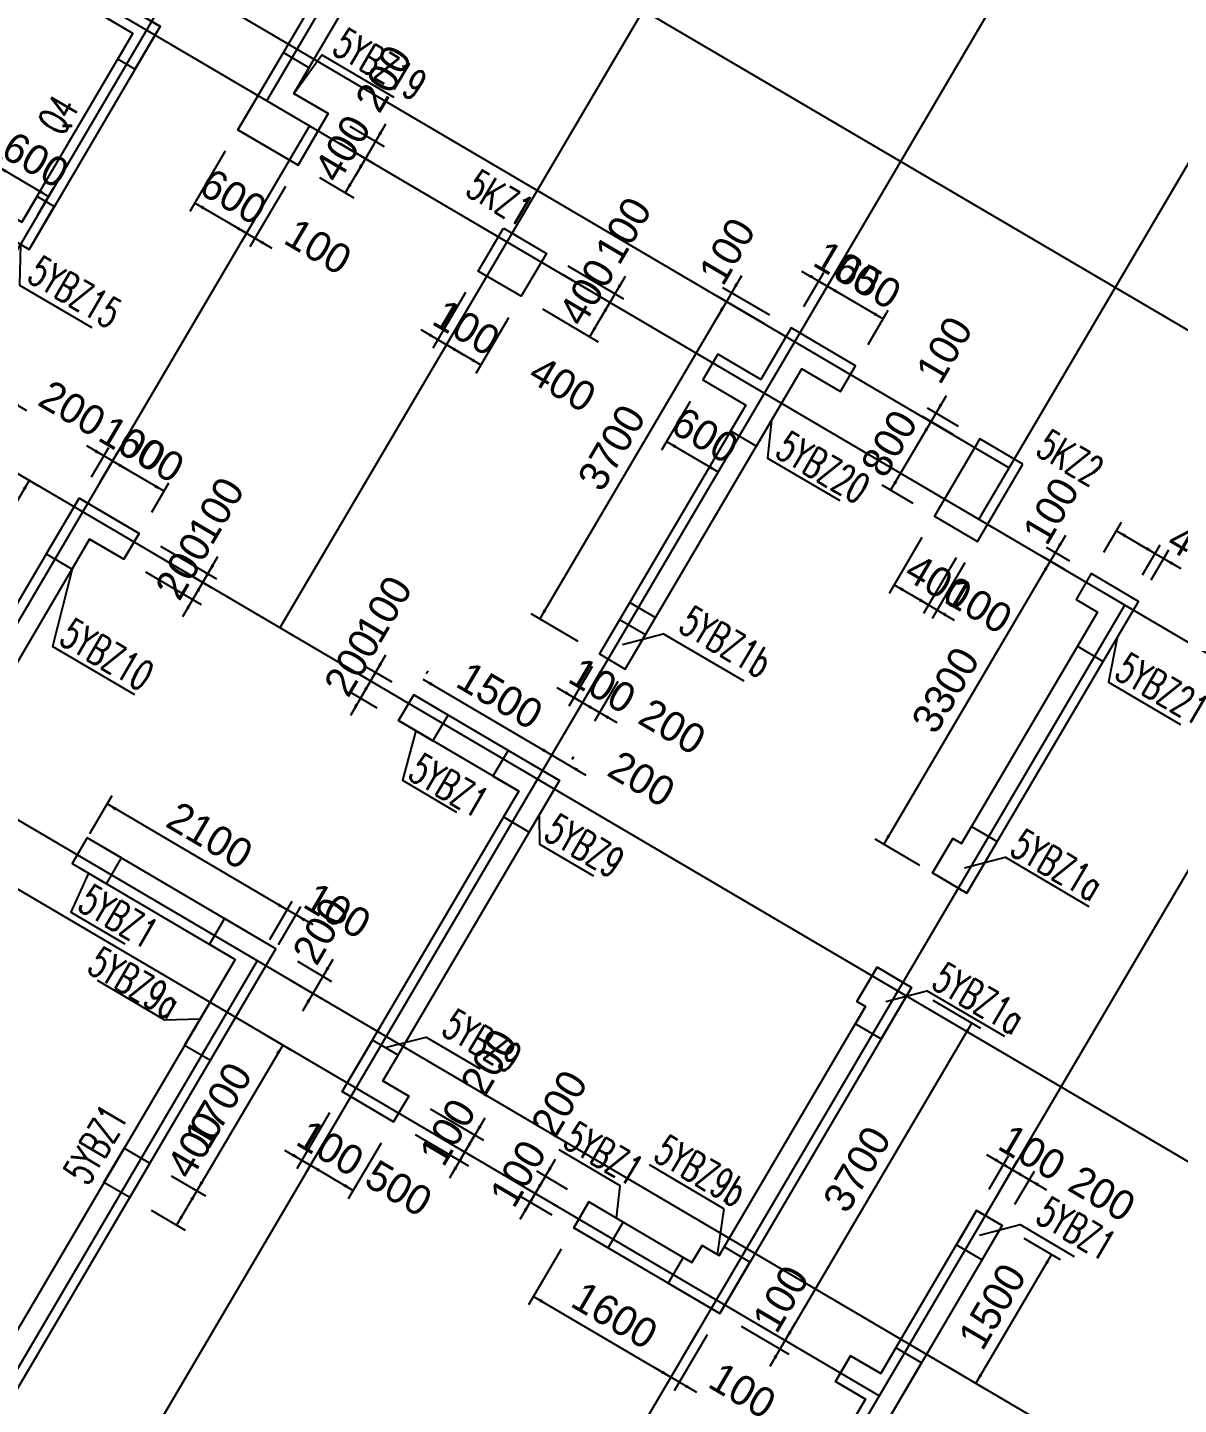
# Model space of a CAD drawing. Extents: x 19107 to 699106, y -67310 to 245688.
# Drawn here: x 513952 to 525514, y 163694 to 177529 of the extents above; entities that cross this region are included whole.
import ezdxf

# ---------------------------------------------------------------- set-up
doc = ezdxf.new("R2010")
doc.units = 0
doc.header["$LTSCALE"] = 100
doc.header["$MEASUREMENT"] = 0
doc.linetypes.add('DASHED', pattern=[19.05, 12.7, -6.35])
for name, color, linetype in [('COLU_DASH', 9, 'DASHED'), ('DOTE', 253, 'Continuous'), ('wall-主楼', 2, 'Continuous'), ('剪力墙身标注', 7, 'Continuous'), ('小尺寸', 4, 'Continuous')]:
    doc.layers.add(name, color=color, linetype=linetype)
doc.layers.add('Select Column Frame Line', color=7, linetype='Continuous', lineweight=0)
doc.layers.add('Select Column Frame Position', color=7, linetype='Continuous', lineweight=0)
doc.styles.get("Standard").update_dxf_attribs({"font": 'standard'})
doc.styles.add('汉字', font='汉字')
doc.dimstyles.get("Standard").update_dxf_attribs({"dimtxt": 300, "dimasz": 100, "dimexe": 100, "dimexo": 250, "dimgap": 100, "dimtad": 0, "dimtoh": 1, "dimdec": 0, "dimdsep": 46, "dimcen": 0.09, "dimclrt": 7, "dimadec": 0, "dimazin": 0, "dimtfac": 1, "dimtdec": 4, "dimtofl": 0, "dimtmove": 0, "dimatfit": 3, "dimfxl": 1, "dimtolj": 1, "dimtzin": 0, "dimarcsym": 0})

# ---------------------------------------------------------------- blocks, each defined once
blk = doc.blocks.new('*D5128')
at = {"layer": '小尺寸', "color": 0, "linetype": 'ByBlock', "lineweight": -2}
for p, q in [((523180, 173828), (522926, 173397)), ((523304, 173522), (522992, 173706)), ((523254, 173436), (522941, 173620))]:
    blk.add_line(p, q, dxfattribs=at)
for points in [[(523078, 173655), (523114, 173750), (523143, 173733)], [(523027, 173569), (522991, 173474), (522962, 173491)]]:
    blk.add_solid(points, dxfattribs=at)
at = {"layer": '小尺寸', "color": 7, "linetype": 'Continuous', "lineweight": -2, "insert": (523162, 174291), "char_height": 300, "width": 476.67, "attachment_point": 5, "rotation": 59.5454, "style": '汉字'}
blk.add_mtext('100', dxfattribs=at)
blk = doc.blocks.new('*D139')
at = {"layer": '小尺寸', "color": 0, "linetype": 'ByBlock', "lineweight": -2}
for p, q in [((523027, 173569), (522622, 172880)), ((523254, 173436), (522941, 173620)), ((522848, 172747), (522536, 172930))]:
    blk.add_line(p, q, dxfattribs=at)
for points in [[(523027, 173569), (522991, 173474), (522962, 173491)], [(522622, 172880), (522658, 172974), (522687, 172957)]]:
    blk.add_solid(points, dxfattribs=at)
at = {"layer": '小尺寸', "color": 7, "linetype": 'Continuous', "lineweight": -2, "insert": (522609, 173351), "char_height": 300, "width": 566.67, "attachment_point": 5, "rotation": 59.5454, "style": '汉字'}
blk.add_mtext('800', dxfattribs=at)
blk = doc.blocks.new('*D3133')
at = {"layer": '小尺寸', "color": 0, "linetype": 'ByBlock', "lineweight": -2}
for p, q in [((522937, 172404), (522607, 171844)), ((523282, 172202), (522952, 171641)), ((522658, 171930), (523003, 171728))]:
    blk.add_line(p, q, dxfattribs=at)
for points in [[(522658, 171930), (522753, 171894), (522736, 171865)], [(523003, 171728), (522908, 171764), (522925, 171793)]]:
    blk.add_solid(points, dxfattribs=at)
at = {"layer": '小尺寸', "color": 7, "linetype": 'Continuous', "lineweight": -2, "insert": (523104, 171958), "char_height": 300, "width": 576.67, "attachment_point": 5, "rotation": 329.5454, "style": '汉字'}
blk.add_mtext('400', dxfattribs=at)
blk = doc.blocks.new('*D3460')
at = {"layer": '小尺寸', "color": 0, "linetype": 'ByBlock', "lineweight": -2}
for p, q in [((523282, 172202), (522952, 171641)), ((523368, 172151), (523039, 171591)), ((522831, 171829), (523262, 171575))]:
    blk.add_line(p, q, dxfattribs=at)
for points in [[(523003, 171728), (522908, 171764), (522925, 171793)], [(523089, 171677), (523184, 171641), (523167, 171612)]]:
    blk.add_solid(points, dxfattribs=at)
at = {"layer": '小尺寸', "color": 7, "linetype": 'Continuous', "lineweight": -2, "insert": (523508, 171721), "char_height": 300, "width": 476.67, "attachment_point": 5, "rotation": 329.5454, "style": '汉字'}
blk.add_mtext('100', dxfattribs=at)
blk = doc.blocks.new('*D3825')
at = {"layer": '小尺寸', "color": 0, "linetype": 'ByBlock', "lineweight": -2}
for p, q in [((519329, 175048), (519889, 174718)), ((519380, 175134), (519940, 174804)), ((519955, 175028), (519702, 174597))]:
    blk.add_line(p, q, dxfattribs=at)
for points in [[(519854, 174855), (519890, 174950), (519919, 174933)], [(519803, 174769), (519767, 174674), (519738, 174691)]]:
    blk.add_solid(points, dxfattribs=at)
at = {"layer": '小尺寸', "color": 7, "linetype": 'Continuous', "lineweight": -2, "insert": (519937, 175491), "char_height": 300, "width": 476.67, "attachment_point": 5, "rotation": 59.5454, "style": '汉字'}
blk.add_mtext('100', dxfattribs=at)
blk = doc.blocks.new('*D4146')
at = {"layer": '小尺寸', "color": 0, "linetype": 'ByBlock', "lineweight": -2}
for p, q in [((519329, 175048), (519889, 174718)), ((519803, 174769), (519600, 174424)), ((519126, 174703), (519686, 174373))]:
    blk.add_line(p, q, dxfattribs=at)
for points in [[(519803, 174769), (519767, 174674), (519738, 174691)], [(519600, 174424), (519637, 174519), (519665, 174502)]]:
    blk.add_solid(points, dxfattribs=at)
at = {"layer": '小尺寸', "color": 7, "linetype": 'Continuous', "lineweight": -2, "insert": (519572, 174870), "char_height": 300, "width": 576.67, "attachment_point": 5, "rotation": 59.5454, "style": '汉字'}
blk.add_mtext('400', dxfattribs=at)
blk = doc.blocks.new('*D1876')
at = {"layer": '小尺寸', "color": 0, "linetype": 'ByBlock', "lineweight": -2}
for p, q in [((518353, 174868), (518023, 174307)), ((518439, 174817), (518110, 174257)), ((517902, 174495), (518333, 174241))]:
    blk.add_line(p, q, dxfattribs=at)
for points in [[(518074, 174393), (517980, 174430), (517996, 174458)], [(518160, 174343), (518255, 174306), (518238, 174278)]]:
    blk.add_solid(points, dxfattribs=at)
at = {"layer": '小尺寸', "color": 7, "linetype": 'Continuous', "lineweight": -2, "insert": (518362, 174514), "char_height": 300, "width": 476.67, "attachment_point": 5, "rotation": 329.5454, "style": '汉字'}
blk.add_mtext('100', dxfattribs=at)
blk = doc.blocks.new('*D2200')
at = {"layer": '小尺寸', "color": 0, "linetype": 'ByBlock', "lineweight": -2}
for p, q in [((518439, 174817), (518110, 174257)), ((518784, 174614), (518454, 174054)), ((518160, 174343), (518505, 174140))]:
    blk.add_line(p, q, dxfattribs=at)
for points in [[(518160, 174343), (518255, 174306), (518238, 174278)], [(518505, 174140), (518411, 174176), (518427, 174205)]]:
    blk.add_solid(points, dxfattribs=at)
at = {"layer": '小尺寸', "color": 7, "linetype": 'Continuous', "lineweight": -2, "insert": (519327, 173947), "char_height": 300, "width": 576.67, "attachment_point": 5, "rotation": 329.5454, "style": '汉字'}
blk.add_mtext('400', dxfattribs=at)
blk = doc.blocks.new('*D4289')
at = {"layer": '小尺寸', "color": 0, "linetype": 'ByBlock', "lineweight": -2}
for p, q in [((519623, 171109), (519390, 170712)), ((519709, 171058), (519476, 170661)), ((519268, 170899), (519699, 170646))]:
    blk.add_line(p, q, dxfattribs=at)
for points in [[(519440, 170798), (519346, 170834), (519363, 170863)], [(519527, 170747), (519621, 170711), (519604, 170682)]]:
    blk.add_solid(points, dxfattribs=at)
at = {"layer": '小尺寸', "color": 7, "linetype": 'Continuous', "lineweight": -2, "insert": (519728, 170919), "char_height": 300, "width": 476.67, "attachment_point": 5, "rotation": 329.5454, "style": '汉字'}
blk.add_mtext('100', dxfattribs=at)
blk = doc.blocks.new('*D5009')
at = {"layer": '小尺寸', "color": 0, "linetype": 'ByBlock', "lineweight": -2}
for p, q in [((516663, 168147), (517006, 167945)), ((516717, 167651), (517021, 168168)), ((516562, 167974), (516904, 167773))]:
    blk.add_line(p, q, dxfattribs=at)
for points in [[(516920, 167996), (516956, 168091), (516985, 168074)], [(516818, 167823), (516782, 167729), (516753, 167746)]]:
    blk.add_solid(points, dxfattribs=at)
at = {"layer": '小尺寸', "color": 7, "linetype": 'Continuous', "lineweight": -2, "insert": (516898, 168453), "char_height": 300, "width": 566.67, "attachment_point": 5, "rotation": 59.5454, "style": '汉字'}
blk.add_mtext('200', dxfattribs=at)
blk = doc.blocks.new('*D3339')
at = {"layer": '小尺寸', "color": 0, "linetype": 'ByBlock', "lineweight": -2}
for p, q in [((519313, 165255), (518984, 164694)), ((519034, 164780), (520414, 163969)), ((520692, 164444), (520363, 163883))]:
    blk.add_line(p, q, dxfattribs=at)
for points in [[(519034, 164780), (519129, 164744), (519112, 164715)], [(520414, 163969), (520319, 164006), (520336, 164035)]]:
    blk.add_solid(points, dxfattribs=at)
at = {"layer": '小尺寸', "color": 7, "linetype": 'Continuous', "lineweight": -2, "insert": (519851, 164590), "char_height": 300, "width": 685, "attachment_point": 5, "rotation": 329.5454, "style": '汉字'}
blk.add_mtext('1600', dxfattribs=at)
blk = doc.blocks.new('*D3710')
at = {"layer": '小尺寸', "color": 0, "linetype": 'ByBlock', "lineweight": -2}
for p, q in [((520692, 164444), (520363, 163883)), ((520778, 164393), (520449, 163833)), ((520241, 164071), (520672, 163817))]:
    blk.add_line(p, q, dxfattribs=at)
for points in [[(520414, 163969), (520319, 164006), (520336, 164035)], [(520500, 163919), (520594, 163882), (520577, 163854)]]:
    blk.add_solid(points, dxfattribs=at)
at = {"layer": '小尺寸', "color": 7, "linetype": 'Continuous', "lineweight": -2, "insert": (521135, 163835), "char_height": 300, "width": 476.67, "attachment_point": 5, "rotation": 329.5454, "style": '汉字'}
blk.add_mtext('100', dxfattribs=at)
blk = doc.blocks.new('*D185')
at = {"layer": '小尺寸', "color": 0, "linetype": 'ByBlock', "lineweight": -2}
for p, q in [((513541, 175957), (513697, 176222)), ((513647, 176136), (514164, 175832)), ((514058, 175653), (514214, 175918))]:
    blk.add_line(p, q, dxfattribs=at)
for points in [[(513647, 176136), (513741, 176100), (513724, 176071)], [(514164, 175832), (514069, 175868), (514086, 175897)]]:
    blk.add_solid(points, dxfattribs=at)
at = {"layer": '小尺寸', "color": 7, "linetype": 'Continuous', "lineweight": -2, "insert": (514032, 176200), "char_height": 300, "width": 556.67, "attachment_point": 5, "rotation": 329.5454, "style": '汉字'}
blk.add_mtext('600', dxfattribs=at)
blk = doc.blocks.new('*D1174')
at = {"layer": '小尺寸', "color": 0, "linetype": 'ByBlock', "lineweight": -2}
for p, q in [((517189, 176538), (517534, 176335)), ((517549, 176559), (517245, 176041)), ((517088, 176366), (517432, 176163))]:
    blk.add_line(p, q, dxfattribs=at)
for points in [[(517448, 176386), (517484, 176481), (517513, 176464)], [(517346, 176213), (517310, 176119), (517281, 176136)]]:
    blk.add_solid(points, dxfattribs=at)
at = {"layer": '小尺寸', "color": 7, "linetype": 'Continuous', "lineweight": -2, "insert": (517529, 177017), "char_height": 300, "width": 566.67, "attachment_point": 5, "rotation": 59.5454, "style": '汉字'}
blk.add_mtext('200', dxfattribs=at)
blk = doc.blocks.new('*D4151')
at = {"layer": '小尺寸', "color": 0, "linetype": 'ByBlock', "lineweight": -2}
for p, q in [((517088, 176366), (517432, 176163)), ((517346, 176213), (517143, 175869)), ((516885, 176021), (517230, 175818))]:
    blk.add_line(p, q, dxfattribs=at)
for points in [[(517346, 176213), (517310, 176119), (517281, 176136)], [(517143, 175869), (517180, 175963), (517209, 175946)]]:
    blk.add_solid(points, dxfattribs=at)
at = {"layer": '小尺寸', "color": 7, "linetype": 'Continuous', "lineweight": -2, "insert": (517116, 176315), "char_height": 300, "width": 576.67, "attachment_point": 5, "rotation": 59.5454, "style": '汉字'}
blk.add_mtext('400', dxfattribs=at)
blk = doc.blocks.new('*D4497')
at = {"layer": '小尺寸', "color": 0, "linetype": 'ByBlock', "lineweight": -2}
for p, q in [((516456, 175983), (516100, 175376)), ((516543, 175932), (516186, 175325)), ((516409, 175310), (515978, 175564))]:
    blk.add_line(p, q, dxfattribs=at)
for points in [[(516151, 175462), (516056, 175499), (516073, 175527)], [(516237, 175412), (516331, 175375), (516314, 175347)]]:
    blk.add_solid(points, dxfattribs=at)
at = {"layer": '小尺寸', "color": 7, "linetype": 'Continuous', "lineweight": -2, "insert": (516872, 175328), "char_height": 300, "width": 476.67, "attachment_point": 5, "rotation": 329.5454, "style": '汉字'}
blk.add_mtext('100', dxfattribs=at)
blk = doc.blocks.new('*D4831')
at = {"layer": '小尺寸', "color": 0, "linetype": 'ByBlock', "lineweight": -2}
for p, q in [((515939, 176287), (515583, 175680)), ((516456, 175983), (516100, 175376)), ((516151, 175462), (515633, 175766))]:
    blk.add_line(p, q, dxfattribs=at)
for points in [[(515633, 175766), (515728, 175730), (515711, 175701)], [(516151, 175462), (516056, 175499), (516073, 175527)]]:
    blk.add_solid(points, dxfattribs=at)
at = {"layer": '小尺寸', "color": 7, "linetype": 'Continuous', "lineweight": -2, "insert": (516019, 175830), "char_height": 300, "width": 556.67, "attachment_point": 5, "rotation": 329.5454, "style": '汉字'}
blk.add_mtext('600', dxfattribs=at)
blk = doc.blocks.new('*D5163')
at = {"layer": '小尺寸', "color": 0, "linetype": 'ByBlock', "lineweight": -2}
for p, q in [((519709, 171058), (519476, 170661)), ((519882, 170957), (519648, 170560)), ((519354, 170849), (519871, 170545))]:
    blk.add_line(p, q, dxfattribs=at)
for points in [[(519527, 170747), (519432, 170784), (519449, 170812)], [(519699, 170646), (519794, 170610), (519777, 170581)]]:
    blk.add_solid(points, dxfattribs=at)
at = {"layer": '小尺寸', "color": 7, "linetype": 'Continuous', "lineweight": -2, "insert": (520430, 170506), "char_height": 300, "width": 566.67, "attachment_point": 5, "rotation": 329.5454, "style": '汉字'}
blk.add_mtext('200', dxfattribs=at)
blk = doc.blocks.new('*D2821')
at = {"layer": '小尺寸', "color": 0, "linetype": 'ByBlock', "lineweight": -2}
for p, q in [((521728, 175083), (522159, 174830)), ((521750, 174726), (521951, 175068)), ((521836, 174676), (522037, 175018))]:
    blk.add_line(p, q, dxfattribs=at)
for points in [[(521900, 174982), (521806, 175018), (521823, 175047)], [(521987, 174931), (522081, 174895), (522064, 174866)]]:
    blk.add_solid(points, dxfattribs=at)
at = {"layer": '小尺寸', "color": 7, "linetype": 'Continuous', "lineweight": -2, "insert": (522188, 175103), "char_height": 300, "width": 476.67, "attachment_point": 5, "rotation": 329.5454, "style": '汉字'}
blk.add_mtext('100', dxfattribs=at)
blk = doc.blocks.new('*D3149')
at = {"layer": '小尺寸', "color": 0, "linetype": 'ByBlock', "lineweight": -2}
for p, q in [((521836, 174676), (522037, 175018)), ((521987, 174931), (522547, 174602)), ((522397, 174346), (522598, 174688))]:
    blk.add_line(p, q, dxfattribs=at)
for points in [[(521987, 174931), (522081, 174895), (522064, 174866)], [(522547, 174602), (522452, 174638), (522469, 174667)]]:
    blk.add_solid(points, dxfattribs=at)
at = {"layer": '小尺寸', "color": 7, "linetype": 'Continuous', "lineweight": -2, "insert": (522393, 174982), "char_height": 300, "width": 556.67, "attachment_point": 5, "rotation": 329.5454, "style": '汉字'}
blk.add_mtext('650', dxfattribs=at)
blk = doc.blocks.new('*D3483')
at = {"layer": '小尺寸', "color": 0, "linetype": 'ByBlock', "lineweight": -2}
for p, q in [((521125, 175036), (520872, 174604)), ((521408, 174638), (520938, 174914)), ((521357, 174551), (520887, 174828))]:
    blk.add_line(p, q, dxfattribs=at)
for points in [[(521024, 174863), (521060, 174958), (521089, 174941)], [(520973, 174777), (520937, 174682), (520908, 174699)]]:
    blk.add_solid(points, dxfattribs=at)
at = {"layer": '小尺寸', "color": 7, "linetype": 'Continuous', "lineweight": -2, "insert": (520980, 175282), "char_height": 300, "width": 476.67, "attachment_point": 5, "rotation": 59.5454, "style": '汉字'}
blk.add_mtext('100', dxfattribs=at)
blk = doc.blocks.new('*D3820')
at = {"layer": '小尺寸', "color": 0, "linetype": 'ByBlock', "lineweight": -2}
for p, q in [((520973, 174777), (519098, 171587)), ((521357, 174551), (520887, 174828)), ((519482, 171362), (519012, 171638))]:
    blk.add_line(p, q, dxfattribs=at)
for points in [[(520973, 174777), (520937, 174682), (520908, 174699)], [(519098, 171587), (519134, 171682), (519163, 171665)]]:
    blk.add_solid(points, dxfattribs=at)
at = {"layer": '小尺寸', "color": 7, "linetype": 'Continuous', "lineweight": -2, "insert": (519820, 173309), "char_height": 300, "width": 780, "attachment_point": 5, "rotation": 59.5454, "style": '汉字'}
blk.add_mtext('3700', dxfattribs=at)
blk = doc.blocks.new('*D1523')
at = {"layer": '小尺寸', "color": 0, "linetype": 'ByBlock', "lineweight": -2}
for p, q in [((524378, 172427), (524125, 171996)), ((524422, 172169), (524190, 172305)), ((524372, 172083), (524140, 172219))]:
    blk.add_line(p, q, dxfattribs=at)
for points in [[(524277, 172255), (524313, 172349), (524342, 172332)], [(524226, 172168), (524190, 172074), (524161, 172091)]]:
    blk.add_solid(points, dxfattribs=at)
at = {"layer": '小尺寸', "color": 7, "linetype": 'Continuous', "lineweight": -2, "insert": (524233, 172673), "char_height": 300, "width": 476.67, "attachment_point": 5, "rotation": 59.5454, "style": '汉字'}
blk.add_mtext('100', dxfattribs=at)
blk = doc.blocks.new('*D1846')
at = {"layer": '小尺寸', "color": 0, "linetype": 'ByBlock', "lineweight": -2}
for p, q in [((524226, 172168), (522553, 169324)), ((524372, 172083), (524140, 172219)), ((522915, 169111), (522467, 169374))]:
    blk.add_line(p, q, dxfattribs=at)
for points in [[(524226, 172168), (524190, 172074), (524161, 172091)], [(522553, 169324), (522590, 169418), (522618, 169401)]]:
    blk.add_solid(points, dxfattribs=at)
at = {"layer": '小尺寸', "color": 7, "linetype": 'Continuous', "lineweight": -2, "insert": (523174, 170873), "char_height": 300, "width": 780, "attachment_point": 5, "rotation": 59.5454, "style": '汉字'}
blk.add_mtext('3300', dxfattribs=at)
blk = doc.blocks.new('*D2177')
at = {"layer": '小尺寸', "color": 0, "linetype": 'ByBlock', "lineweight": -2}
for p, q in [((524765, 172258), (524942, 172559)), ((524891, 172473), (525279, 172245)), ((525153, 172029), (525330, 172331))]:
    blk.add_line(p, q, dxfattribs=at)
for points in [[(524891, 172473), (524986, 172437), (524969, 172408)], [(525279, 172245), (525185, 172281), (525202, 172310)]]:
    blk.add_solid(points, dxfattribs=at)
at = {"layer": '小尺寸', "color": 7, "linetype": 'Continuous', "lineweight": -2, "insert": (525741, 172264), "char_height": 300, "width": 576.67, "attachment_point": 5, "rotation": 329.5454, "style": '汉字'}
blk.add_mtext('450', dxfattribs=at)
blk = doc.blocks.new('*D2493')
at = {"layer": '小尺寸', "color": 0, "linetype": 'ByBlock', "lineweight": -2}
for p, q in [((525107, 172346), (525538, 172093)), ((525153, 172029), (525330, 172331)), ((525239, 171979), (525416, 172281))]:
    blk.add_line(p, q, dxfattribs=at)
for points in [[(525279, 172245), (525185, 172281), (525202, 172310)], [(525366, 172194), (525460, 172158), (525443, 172129)]]:
    blk.add_solid(points, dxfattribs=at)
at = {"layer": '小尺寸', "color": 7, "linetype": 'Continuous', "lineweight": -2, "insert": (526001, 172111), "char_height": 300, "width": 476.67, "attachment_point": 5, "rotation": 329.5454, "style": '汉字'}
blk.add_mtext('100', dxfattribs=at)
blk = doc.blocks.new('*D2311')
at = {"layer": '小尺寸', "color": 0, "linetype": 'ByBlock', "lineweight": -2}
for p, q in [((513425, 173589), (513649, 173970)), ((513426, 173985), (513943, 173681)), ((513597, 173487), (513822, 173869))]:
    blk.add_line(p, q, dxfattribs=at)
for points in [[(513598, 173884), (513504, 173920), (513521, 173949)], [(513771, 173783), (513866, 173746), (513849, 173718)]]:
    blk.add_solid(points, dxfattribs=at)
at = {"layer": '小尺寸', "color": 7, "linetype": 'Continuous', "lineweight": -2, "insert": (514402, 173702), "char_height": 300, "width": 566.67, "attachment_point": 5, "rotation": 329.5454, "style": '汉字'}
blk.add_mtext('200', dxfattribs=at)
blk = doc.blocks.new('*D240')
at = {"layer": '小尺寸', "color": 0, "linetype": 'ByBlock', "lineweight": -2}
for p, q in [((517958, 171039), (517975, 171067)), ((517924, 170981), (519217, 170221)), ((519251, 170279), (519268, 170307))]:
    blk.add_line(p, q, dxfattribs=at)
for points in [[(517924, 170981), (518019, 170945), (518002, 170916)], [(519217, 170221), (519122, 170257), (519139, 170286)]]:
    blk.add_solid(points, dxfattribs=at)
at = {"layer": '小尺寸', "color": 7, "linetype": 'Continuous', "lineweight": -2, "insert": (518697, 170817), "char_height": 300, "width": 690, "attachment_point": 5, "rotation": 329.5454, "style": '汉字'}
blk.add_mtext('1500', dxfattribs=at)
blk = doc.blocks.new('*D563')
at = {"layer": '小尺寸', "color": 0, "linetype": 'ByBlock', "lineweight": -2}
for p, q in [((519045, 170322), (519562, 170018)), ((519251, 170279), (519268, 170307)), ((519424, 170178), (519440, 170206))]:
    blk.add_line(p, q, dxfattribs=at)
for points in [[(519217, 170221), (519122, 170257), (519139, 170286)], [(519389, 170120), (519484, 170083), (519467, 170055)]]:
    blk.add_solid(points, dxfattribs=at)
at = {"layer": '小尺寸', "color": 7, "linetype": 'Continuous', "lineweight": -2, "insert": (520121, 169980), "char_height": 300, "width": 566.67, "attachment_point": 5, "rotation": 329.5454, "style": '汉字'}
blk.add_mtext('200', dxfattribs=at)
blk = doc.blocks.new('*D3534')
at = {"layer": '小尺寸', "color": 0, "linetype": 'ByBlock', "lineweight": -2}
for p, q in [((521171, 164568), (521649, 164287)), ((521411, 164079), (521664, 164510)), ((521121, 164482), (521599, 164201))]:
    blk.add_line(p, q, dxfattribs=at)
for points in [[(521563, 164338), (521599, 164432), (521628, 164415)], [(521512, 164251), (521476, 164157), (521447, 164174)]]:
    blk.add_solid(points, dxfattribs=at)
at = {"layer": '小尺寸', "color": 7, "linetype": 'Continuous', "lineweight": -2, "insert": (521519, 164756), "char_height": 300, "width": 476.67, "attachment_point": 5, "rotation": 59.5454, "style": '汉字'}
blk.add_mtext('100', dxfattribs=at)
blk = doc.blocks.new('*D3877')
at = {"layer": '小尺寸', "color": 0, "linetype": 'ByBlock', "lineweight": -2}
for p, q in [((523047, 167757), (523525, 167476)), ((521563, 164338), (523438, 167527)), ((521171, 164568), (521649, 164287))]:
    blk.add_line(p, q, dxfattribs=at)
for points in [[(523438, 167527), (523402, 167433), (523373, 167449)], [(521563, 164338), (521599, 164432), (521628, 164415)]]:
    blk.add_solid(points, dxfattribs=at)
at = {"layer": '小尺寸', "color": 7, "linetype": 'Continuous', "lineweight": -2, "insert": (522285, 166059), "char_height": 300, "width": 780, "attachment_point": 5, "rotation": 59.5454, "style": '汉字'}
blk.add_mtext('3700', dxfattribs=at)
blk = doc.blocks.new('*D4203')
at = {"layer": '小尺寸', "color": 0, "linetype": 'ByBlock', "lineweight": -2}
for p, q in [((523960, 165364), (524325, 165150)), ((524239, 165200), (523479, 163907)), ((523200, 164071), (523565, 163856))]:
    blk.add_line(p, q, dxfattribs=at)
for points in [[(524239, 165200), (524203, 165106), (524174, 165122)], [(523479, 163907), (523515, 164002), (523544, 163985)]]:
    blk.add_solid(points, dxfattribs=at)
at = {"layer": '小尺寸', "color": 7, "linetype": 'Continuous', "lineweight": -2, "insert": (523644, 164680), "char_height": 300, "width": 690, "attachment_point": 5, "rotation": 59.5454, "style": '汉字'}
blk.add_mtext('1500', dxfattribs=at)
blk = doc.blocks.new('*D4542')
at = {"layer": '小尺寸', "color": 0, "linetype": 'ByBlock', "lineweight": -2}
for p, q in [((516986, 166623), (516656, 166063)), ((517072, 166572), (516742, 166012)), ((516534, 166250), (516965, 165997))]:
    blk.add_line(p, q, dxfattribs=at)
for points in [[(516707, 166149), (516612, 166185), (516629, 166214)], [(516793, 166098), (516888, 166062), (516871, 166033)]]:
    blk.add_solid(points, dxfattribs=at)
at = {"layer": '小尺寸', "color": 7, "linetype": 'Continuous', "lineweight": -2, "insert": (516994, 166270), "char_height": 300, "width": 476.67, "attachment_point": 5, "rotation": 329.5454, "style": '汉字'}
blk.add_mtext('100', dxfattribs=at)
blk = doc.blocks.new('*D2232')
at = {"layer": '小尺寸', "color": 0, "linetype": 'ByBlock', "lineweight": -2}
for p, q in [((517072, 166572), (516742, 166012)), ((517503, 166319), (517173, 165759)), ((516793, 166098), (517224, 165845))]:
    blk.add_line(p, q, dxfattribs=at)
for points in [[(516793, 166098), (516888, 166062), (516871, 166033)], [(517224, 165845), (517129, 165881), (517146, 165910)]]:
    blk.add_solid(points, dxfattribs=at)
at = {"layer": '小尺寸', "color": 7, "linetype": 'Continuous', "lineweight": -2, "insert": (517681, 165866), "char_height": 300, "width": 566.67, "attachment_point": 5, "rotation": 329.5454, "style": '汉字'}
blk.add_mtext('500', dxfattribs=at)
blk = doc.blocks.new('*D2547')
at = {"layer": '小尺寸', "color": 0, "linetype": 'ByBlock', "lineweight": -2}
for p, q in [((517845, 166408), (518381, 166093)), ((518039, 166410), (518431, 166179)), ((518193, 165971), (518446, 166402))]:
    blk.add_line(p, q, dxfattribs=at)
for points in [[(518345, 166230), (518381, 166324), (518410, 166307)], [(518294, 166144), (518258, 166049), (518229, 166066)]]:
    blk.add_solid(points, dxfattribs=at)
at = {"layer": '小尺寸', "color": 7, "linetype": 'Continuous', "lineweight": -2, "insert": (518173, 166431), "char_height": 300, "width": 476.67, "attachment_point": 5, "rotation": 59.5454, "style": '汉字'}
blk.add_mtext('100', dxfattribs=at)
blk = doc.blocks.new('*D2871')
at = {"layer": '小尺寸', "color": 0, "linetype": 'ByBlock', "lineweight": -2}
for p, q in [((517997, 166666), (518533, 166351)), ((518244, 166057), (518548, 166575)), ((518039, 166410), (518431, 166179))]:
    blk.add_line(p, q, dxfattribs=at)
for points in [[(518446, 166402), (518483, 166497), (518512, 166480)], [(518345, 166230), (518309, 166135), (518280, 166152)]]:
    blk.add_solid(points, dxfattribs=at)
at = {"layer": '小尺寸', "color": 7, "linetype": 'Continuous', "lineweight": -2, "insert": (518586, 167133), "char_height": 300, "width": 566.67, "attachment_point": 5, "rotation": 59.5454, "style": '汉字'}
blk.add_mtext('200', dxfattribs=at)
blk = doc.blocks.new('*D3211')
at = {"layer": '小尺寸', "color": 0, "linetype": 'ByBlock', "lineweight": -2}
for p, q in [((518900, 165555), (519154, 165986)), ((519224, 165597), (518915, 165778)), ((519275, 165683), (518966, 165865))]:
    blk.add_line(p, q, dxfattribs=at)
for points in [[(519052, 165814), (519088, 165909), (519117, 165892)], [(519001, 165728), (518965, 165633), (518936, 165650)]]:
    blk.add_solid(points, dxfattribs=at)
at = {"layer": '小尺寸', "color": 7, "linetype": 'Continuous', "lineweight": -2, "insert": (518880, 166015), "char_height": 300, "width": 476.67, "attachment_point": 5, "rotation": 59.5454, "style": '汉字'}
blk.add_mtext('100', dxfattribs=at)
blk = doc.blocks.new('*D911')
at = {"layer": '小尺寸', "color": 0, "linetype": 'ByBlock', "lineweight": -2}
for p, q in [((518951, 165642), (519255, 166159)), ((519376, 165855), (519067, 166037)), ((519275, 165683), (518966, 165865))]:
    blk.add_line(p, q, dxfattribs=at)
for points in [[(519154, 165986), (519190, 166081), (519219, 166064)], [(519052, 165814), (519016, 165719), (518987, 165736)]]:
    blk.add_solid(points, dxfattribs=at)
at = {"layer": '小尺寸', "color": 7, "linetype": 'Continuous', "lineweight": -2, "insert": (519294, 166718), "char_height": 300, "width": 566.67, "attachment_point": 5, "rotation": 59.5454, "style": '汉字'}
blk.add_mtext('200', dxfattribs=at)
blk = doc.blocks.new('*D1236')
at = {"layer": '小尺寸', "color": 0, "linetype": 'ByBlock', "lineweight": -2}
for p, q in [((517549, 171222), (517296, 170791)), ((517565, 170864), (517311, 171014)), ((517616, 170951), (517362, 171100))]:
    blk.add_line(p, q, dxfattribs=at)
for points in [[(517448, 171049), (517484, 171144), (517513, 171127)], [(517397, 170963), (517361, 170868), (517332, 170885)]]:
    blk.add_solid(points, dxfattribs=at)
at = {"layer": '小尺寸', "color": 7, "linetype": 'Continuous', "lineweight": -2, "insert": (517532, 171685), "char_height": 300, "width": 476.67, "attachment_point": 5, "rotation": 59.5454, "style": '汉字'}
blk.add_mtext('100', dxfattribs=at)
blk = doc.blocks.new('*D1570')
at = {"layer": '小尺寸', "color": 0, "linetype": 'ByBlock', "lineweight": -2}
for p, q in [((517499, 171136), (517195, 170618)), ((517565, 170864), (517311, 171014)), ((517464, 170692), (517210, 170841))]:
    blk.add_line(p, q, dxfattribs=at)
for points in [[(517397, 170963), (517434, 171058), (517462, 171041)], [(517296, 170791), (517260, 170696), (517231, 170713)]]:
    blk.add_solid(points, dxfattribs=at)
at = {"layer": '小尺寸', "color": 7, "linetype": 'Continuous', "lineweight": -2, "insert": (517215, 171146), "char_height": 300, "width": 566.67, "attachment_point": 5, "rotation": 59.5454, "style": '汉字'}
blk.add_mtext('200', dxfattribs=at)
blk = doc.blocks.new('*D1899')
at = {"layer": '小尺寸', "color": 0, "linetype": 'ByBlock', "lineweight": -2}
for p, q in [((523585, 166207), (524016, 165953)), ((523612, 165859), (523808, 166192)), ((523699, 165808), (523894, 166141))]:
    blk.add_line(p, q, dxfattribs=at)
for points in [[(523757, 166105), (523663, 166142), (523680, 166170)], [(523844, 166055), (523938, 166018), (523921, 165990)]]:
    blk.add_solid(points, dxfattribs=at)
at = {"layer": '小尺寸', "color": 7, "linetype": 'Continuous', "lineweight": -2, "insert": (524045, 166226), "char_height": 300, "width": 476.67, "attachment_point": 5, "rotation": 329.5454, "style": '汉字'}
blk.add_mtext('100', dxfattribs=at)
blk = doc.blocks.new('*D4892')
at = {"layer": '小尺寸', "color": 0, "linetype": 'ByBlock', "lineweight": -2}
for p, q in [((523671, 166156), (524188, 165852)), ((523699, 165808), (523894, 166141)), ((523871, 165707), (524067, 166040))]:
    blk.add_line(p, q, dxfattribs=at)
for points in [[(523844, 166055), (523749, 166091), (523766, 166120)], [(524016, 165953), (524111, 165917), (524094, 165888)]]:
    blk.add_solid(points, dxfattribs=at)
at = {"layer": '小尺寸', "color": 7, "linetype": 'Continuous', "lineweight": -2, "insert": (524747, 165813), "char_height": 300, "width": 566.67, "attachment_point": 5, "rotation": 329.5454, "style": '汉字'}
blk.add_mtext('200', dxfattribs=at)
blk = doc.blocks.new('*D5223')
at = {"layer": '小尺寸', "color": 0, "linetype": 'ByBlock', "lineweight": -2}
for p, q in [((514682, 172965), (514856, 173261)), ((515323, 172870), (514805, 173174)), ((515200, 172661), (515373, 172956))]:
    blk.add_line(p, q, dxfattribs=at)
for points in [[(514805, 173174), (514900, 173138), (514883, 173109)], [(515323, 172870), (515228, 172907), (515245, 172935)]]:
    blk.add_solid(points, dxfattribs=at)
at = {"layer": '小尺寸', "color": 7, "linetype": 'Continuous', "lineweight": -2, "insert": (515191, 173238), "char_height": 300, "width": 556.67, "attachment_point": 5, "rotation": 329.5454, "style": '汉字'}
blk.add_mtext('600', dxfattribs=at)
blk = doc.blocks.new('*D247')
at = {"layer": '小尺寸', "color": 0, "linetype": 'ByBlock', "lineweight": -2}
for p, q in [((514978, 173073), (514547, 173326)), ((514596, 173016), (514770, 173311)), ((514682, 172965), (514856, 173261))]:
    blk.add_line(p, q, dxfattribs=at)
for points in [[(514719, 173225), (514624, 173261), (514641, 173290)], [(514805, 173174), (514900, 173138), (514883, 173109)]]:
    blk.add_solid(points, dxfattribs=at)
at = {"layer": '小尺寸', "color": 7, "linetype": 'Continuous', "lineweight": -2, "insert": (515007, 173346), "char_height": 300, "width": 476.67, "attachment_point": 5, "rotation": 329.5454, "style": '汉字'}
blk.add_mtext('100', dxfattribs=at)
blk = doc.blocks.new('*D442')
at = {"layer": '小尺寸', "color": 0, "linetype": 'ByBlock', "lineweight": -2}
for p, q in [((515289, 172319), (515849, 171990)), ((515238, 172233), (515798, 171903)), ((515611, 171782), (515864, 172213))]:
    blk.add_line(p, q, dxfattribs=at)
for points in [[(515763, 172040), (515799, 172135), (515828, 172118)], [(515712, 171954), (515676, 171859), (515647, 171876)]]:
    blk.add_solid(points, dxfattribs=at)
at = {"layer": '小尺寸', "color": 7, "linetype": 'Continuous', "lineweight": -2, "insert": (515846, 172676), "char_height": 300, "width": 476.67, "attachment_point": 5, "rotation": 59.5454, "style": '汉字'}
blk.add_mtext('100', dxfattribs=at)
blk = doc.blocks.new('*D577')
at = {"layer": '小尺寸', "color": 0, "linetype": 'ByBlock', "lineweight": -2}
for p, q in [((516387, 168367), (516612, 168750)), ((516820, 168512), (516389, 168765)), ((516473, 168316), (516698, 168699))]:
    blk.add_line(p, q, dxfattribs=at)
for points in [[(516561, 168664), (516467, 168700), (516483, 168729)], [(516647, 168613), (516742, 168577), (516725, 168548)]]:
    blk.add_solid(points, dxfattribs=at)
at = {"layer": '小尺寸', "color": 7, "linetype": 'Continuous', "lineweight": -2, "insert": (517066, 168657), "char_height": 300, "width": 476.67, "attachment_point": 5, "rotation": 329.5454, "style": '汉字'}
blk.add_mtext('100', dxfattribs=at)
blk = doc.blocks.new('*D3545')
at = {"layer": '小尺寸', "color": 0, "linetype": 'ByBlock', "lineweight": -2}
for p, q in [((514577, 169432), (514802, 169814)), ((516561, 168664), (514751, 169728)), ((516387, 168367), (516612, 168750))]:
    blk.add_line(p, q, dxfattribs=at)
for points in [[(514751, 169728), (514846, 169692), (514829, 169663)], [(516561, 168664), (516467, 168700), (516483, 168729)]]:
    blk.add_solid(points, dxfattribs=at)
at = {"layer": '小尺寸', "color": 7, "linetype": 'Continuous', "lineweight": -2, "insert": (515783, 169411), "char_height": 300, "width": 775, "attachment_point": 5, "rotation": 329.5454, "style": '汉字'}
blk.add_mtext('2100', dxfattribs=at)
blk = doc.blocks.new('*D3223')
at = {"layer": '小尺寸', "color": 0, "linetype": 'ByBlock', "lineweight": -2}
for p, q in [((516258, 167457), (516601, 167255)), ((516515, 167306), (515653, 165841)), ((515396, 165992), (515739, 165790))]:
    blk.add_line(p, q, dxfattribs=at)
for points in [[(516515, 167306), (516478, 167211), (516449, 167228)], [(515653, 165841), (515689, 165936), (515718, 165919)]]:
    blk.add_solid(points, dxfattribs=at)
at = {"layer": '小尺寸', "color": 7, "linetype": 'Continuous', "lineweight": -2, "insert": (515868, 166700), "char_height": 300, "width": 690, "attachment_point": 5, "rotation": 59.5454, "style": '汉字'}
blk.add_mtext('1700', dxfattribs=at)
blk = doc.blocks.new('*D923')
at = {"layer": '小尺寸', "color": 0, "linetype": 'ByBlock', "lineweight": -2}
for p, q in [((515396, 165992), (515739, 165790)), ((515653, 165841), (515450, 165496)), ((515194, 165647), (515537, 165445))]:
    blk.add_line(p, q, dxfattribs=at)
for points in [[(515653, 165841), (515617, 165746), (515588, 165763)], [(515450, 165496), (515487, 165591), (515515, 165574)]]:
    blk.add_solid(points, dxfattribs=at)
at = {"layer": '小尺寸', "color": 7, "linetype": 'Continuous', "lineweight": -2, "insert": (515634, 166302), "char_height": 300, "width": 576.67, "attachment_point": 5, "rotation": 59.5454, "style": '汉字'}
blk.add_mtext('400', dxfattribs=at)
blk = doc.blocks.new('*D4904')
at = {"layer": '小尺寸', "color": 0, "linetype": 'ByBlock', "lineweight": -2}
for p, q in [((513686, 173145), (514056, 172928)), ((513970, 172979), (513412, 172030)), ((513129, 172197), (513498, 171980))]:
    blk.add_line(p, q, dxfattribs=at)
for points in [[(513970, 172979), (513933, 172884), (513904, 172901)], [(513412, 172030), (513448, 172125), (513477, 172108)]]:
    blk.add_solid(points, dxfattribs=at)
at = {"layer": '小尺寸', "color": 7, "linetype": 'Continuous', "lineweight": -2, "insert": (513475, 172631), "char_height": 300, "width": 685, "attachment_point": 5, "rotation": 59.5454, "style": '汉字'}
blk.add_mtext('1100', dxfattribs=at)
blk = doc.blocks.new('*D264')
at = {"layer": '小尺寸', "color": 0, "linetype": 'ByBlock', "lineweight": -2}
for p, q in [((520609, 173773), (520321, 173283)), ((520372, 173369), (520889, 173065)), ((521127, 173469), (520839, 172979))]:
    blk.add_line(p, q, dxfattribs=at)
for points in [[(520372, 173369), (520467, 173333), (520450, 173304)], [(520889, 173065), (520795, 173101), (520812, 173130)]]:
    blk.add_solid(points, dxfattribs=at)
at = {"layer": '小尺寸', "color": 7, "linetype": 'Continuous', "lineweight": -2, "insert": (520757, 173433), "char_height": 300, "width": 556.67, "attachment_point": 5, "rotation": 329.5454, "style": '汉字'}
blk.add_mtext('600', dxfattribs=at)
blk = doc.blocks.new('*D4566')
at = {"layer": '小尺寸', "color": 0, "linetype": 'ByBlock', "lineweight": -2}
for p, q in [((515238, 172233), (515798, 171903)), ((515813, 172126), (515509, 171609)), ((515136, 172061), (515697, 171731))]:
    blk.add_line(p, q, dxfattribs=at)
for points in [[(515712, 171954), (515748, 172048), (515777, 172032)], [(515611, 171782), (515574, 171687), (515546, 171704)]]:
    blk.add_solid(points, dxfattribs=at)
at = {"layer": '小尺寸', "color": 7, "linetype": 'Continuous', "lineweight": -2, "insert": (515519, 172118), "char_height": 300, "width": 566.67, "attachment_point": 5, "rotation": 59.5454, "style": '汉字'}
blk.add_mtext('200', dxfattribs=at)

msp = doc.modelspace()

# ---------------------------------------------------------------- linework, layer by layer
at = {"layer": 'COLU_DASH'}
for p, q in [((520001.3, 171752.2), (520260, 171600.1)), ((522268.5, 167519), (522527.1, 167366.9))]:
    msp.add_line(p, q, dxfattribs=at)
at = {"layer": 'DOTE'}
for p, q in [((490960.9, 194859.3), (536912.8, 167840.5)), ((489896.5, 193049), (523813.7, 173106.4)), ((487311.5, 188652.7), (528297.4, 164553.8)), ((522507.5, 163782.3), (485487, 185549.6)), ((519296.6, 184561.5), (512867.1, 173626.5)), ((520503.5, 183851.9), (516354.8, 176796.1)), ((504803.5, 183587.9), (535544.3, 165513.1)), ((522917.1, 182432.8), (516487.6, 171497.7)), ((525503.2, 180912.2), (512139.5, 158183.9)), ((527658.3, 179645), (523509.6, 172589.2)), ((530761.6, 177820.4), (517397.8, 155092)), ((516785.8, 176542.7), (512984.5, 170077.7)), ((531878.7, 158968.3), (502295.3, 176362.7)), ((524975.1, 171727.5), (515760, 156055.1)), ((516260.2, 168151.6), (510846.4, 158944.1))]:
    msp.add_line(p, q, dxfattribs=at)
at = {"layer": 'Select Column Frame Line', "color": 200, "linetype": 'Continuous', "lineweight": -3}
for p, q in [((514398.7, 172088.3), (514202.8, 171310.9)), ((519927.9, 171331.3), (520338.6, 171437.9)), ((521149.6, 170961), (520338.6, 171437.9)), ((515030.3, 170824.4), (514202.8, 171310.9)), ((523363.7, 169085.7), (523774.4, 169192.2)), ((524618.2, 168696.1), (523774.4, 169192.2)), ((514650.9, 167958.1), (515329.2, 167559.4)), ((522575.2, 167744.7), (522985.9, 167851.2)), ((523770.1, 167390.1), (522985.9, 167851.2)), ((515329.2, 167559.4), (515685.2, 167568.3)), ((520948.2, 165660.7), (520198.6, 166101.5)), ((520948.2, 165660.7), (520880.9, 165202.8))]:
    msp.add_line(p, q, dxfattribs=at)
for points in [[(516631, 176871.3), (516906.9, 177254.3), (517631, 176828.5)], [(513880.9, 175350.9), (513872.4, 174941.8), (514596.5, 174516)], [(521425.7, 173582.8), (521387, 173203), (522111.1, 172777.2)], [(524896.9, 171397.3), (524810, 170953.5), (525534.1, 170527.8)], [(517851.8, 170463.9), (517719.1, 169965.7), (518262.2, 169646.4)], [(519092, 169613.7), (519095.7, 169324.1), (519638.8, 169004.7)], [(514565.5, 169032), (514385.4, 168640.7), (514928.5, 168321.4)], [(517545.7, 167279.8), (517956.3, 167386.3), (518499.4, 167067)], [(519867.9, 165566.3), (519905.9, 165892), (519293, 166252.4)], [(523513.7, 165394.8), (523924.3, 165501.4), (524467.4, 165182)]]:
    msp.add_lwpolyline(points, dxfattribs=at)
at = {"layer": 'Select Column Frame Position', "color": 235, "linetype": 'Continuous', "lineweight": -3}
for points in [[(515285, 177541.5), (515031.5, 177110.4), (514859.1, 177211.8), (515011.2, 177470.4), (514752.6, 177622.5), (514853.9, 177794.9), (515285, 177541.5)], [(516522.1, 177278), (516780.7, 177126), (516628.8, 176867.6), (516973.6, 176664.9), (516669.4, 176147.4), (516066, 176502.2), (516522.1, 177278)], [(513967.1, 175300.2), (514220.6, 175731.2), (514048.1, 175832.6), (513896.1, 175574), (513465.1, 175827.4), (513363.7, 175655), (513967.1, 175300.2)], [(522117.8, 173872.1), (522269.9, 174130.7), (521623.4, 174510.8), (521319.2, 173993.5), (520888.2, 174246.9), (520736.1, 173988.3), (521167.1, 173734.8), (521015.1, 173476.2), (521273.7, 173324.2), (521729.9, 174100.2), (522117.8, 173872.1)], [(514469.6, 172800.7), (514140.1, 172240.3), (514398.7, 172088.3), (514576.1, 172390), (514921, 172187.2), (515073.1, 172445.8), (514469.6, 172800.7)], [(524638, 172042.1), (524485.9, 171783.5), (524701.4, 171656.7), (524498.7, 171311.9), (524757.3, 171159.9), (525112.1, 171763.3), (524638, 172042.1)], [(519900, 171579.8), (519697.2, 171235), (519955.8, 171082.9), (520158.6, 171427.7), (519900, 171579.8)], [(517679.4, 170565.3), (518024.2, 170362.6), (518176.3, 170621.2), (517831.5, 170823.9), (517679.4, 170565.3)], [(518779.7, 170266.4), (518627.7, 170007.8), (518886.3, 169855.7), (518734.2, 169597.1), (518992.8, 169445.1), (519296.9, 169962.3), (518779.7, 170266.4)], [(523434.3, 169501.7), (523692.9, 169349.6), (523388.8, 168832.4), (523044, 169035.1), (523246.7, 169379.9), (523332.9, 169329.3), (523434.3, 169501.7)], [(514399.4, 169129.7), (514744.2, 168927), (514896.3, 169185.6), (514551.5, 169388.3), (514399.4, 169129.7)], [(515930.6, 168577.5), (515778.5, 168318.8), (516037.1, 168166.8), (515530.3, 167304.8), (515788.9, 167152.7), (516447.8, 168273.3), (515930.6, 168577.5)], [(522268.5, 167519), (522527.1, 167366.9), (522831.3, 167884.2), (522486.4, 168086.9), (522283.7, 167742.1), (522369.9, 167691.4), (522268.5, 167519)], [(517416.4, 167355.8), (517112.3, 166838.6), (517629.5, 166534.5), (517781.5, 166793.1), (517522.9, 166945.2), (517675, 167203.8), (517416.4, 167355.8)], [(514922.1, 166270.8), (515180.7, 166118.7), (514978, 165773.9), (514719.4, 165925.9), (514922.1, 166270.8)], [(519591.8, 165728.7), (519439.7, 165470.1), (519784.6, 165267.3), (519936.6, 165526), (519591.8, 165728.7)], [(523485.7, 165643.2), (523283, 165298.4), (523541.6, 165146.4), (523744.3, 165491.2), (523485.7, 165643.2)], [(521209.3, 165125.7), (520950.7, 165277.7), (520900.2, 165191.8), (520727.8, 165293.1), (520626.4, 165120.7), (520540, 165171.2), (520388, 164912.5), (520905.2, 164608.4), (521209.3, 165125.7)], [(522221, 164182.8), (522068.9, 163924.2), (522370.7, 163746.8), (522066.5, 163229.6), (522885.5, 162748.1), (523037.5, 163006.7), (522477.2, 163336.1), (522933.4, 164112), (522674.8, 164264), (522522.7, 164005.4), (522221, 164182.8)]]:
    msp.add_lwpolyline(points, dxfattribs=at)
at = {"layer": 'Select Column Frame Position', "color": 7, "linetype": 'Continuous', "lineweight": -3}
for points in [[(518733.1, 175514), (519164.1, 175260.6), (518910.7, 174829.6), (518479.6, 175083), (518733.1, 175514)], [(523950.8, 173142.2), (523519.7, 173395.6), (523063.6, 172619.8), (523494.6, 172366.3), (523950.8, 173142.2)]]:
    msp.add_lwpolyline(points, dxfattribs=at)
at = {"layer": 'wall-主楼'}
for points in [[(510361.8, 177652.1), (510260.4, 177479.7), (509657, 177834.5), (510974.8, 180075.7), (515284.9, 177541.4), (513967.1, 175300.2), (513363.7, 175655), (513465.1, 175827.4), (513896.1, 175574), (515011.2, 177470.4), (513114.7, 178585.5), (511999.6, 176689), (512516.8, 176384.9), (512415.5, 176212.5), (511208.6, 176922.1), (511310, 177094.5), (511827.2, 176790.4), (512942.3, 178686.9), (511045.8, 179802), (509930.8, 177905.5)], [(518169.6, 179093.5), (517049, 179752.4), (516896.9, 179493.8), (517586.5, 179088.3), (516066, 176502.2), (516669.4, 176147.4), (516973.5, 176664.6), (516628.7, 176867.4), (517743.8, 178763.8), (517916.2, 178662.5)], [(521623.3, 174510.7), (521319.2, 173993.5), (520888.2, 174246.9), (520736.1, 173988.3), (521167.1, 173734.8), (519697.2, 171235), (519955.8, 171082.9), (521729.8, 174100), (522117.7, 173871.9), (522269.8, 174130.5)], [(514469.6, 172800.7), (515073, 172445.9), (514920.9, 172187.2), (514576.1, 172390), (513106.2, 169890.1), (512847.6, 170042.2)], [(524701.4, 171656.7), (523332.9, 169329.3), (523246.7, 169379.9), (523044, 169035.1), (523388.8, 168832.4), (525112.1, 171763.3), (524638, 172042.1), (524485.9, 171783.5)], [(517629.5, 166534.5), (517112.3, 166838.6), (518886.3, 169855.7), (517679.4, 170565.3), (517831.5, 170823.9), (519296.9, 169962.3), (517522.9, 166945.2), (517781.5, 166793.1)], [(512521.9, 163273.4), (513254.6, 162842.5), (516447.8, 168273.3), (514551.3, 169388.4), (514399.3, 169129.8), (516037.1, 168166.8), (513148, 163253.2), (512673.9, 163532)], [(520905.2, 164608.4), (519439.7, 165470.1), (519591.8, 165728.7), (520626.2, 165120.5), (520727.6, 165292.9), (520900, 165191.5), (522369.9, 167691.4), (522283.7, 167742.1), (522486.4, 168086.9), (522831.3, 167884.2)]]:
    msp.add_lwpolyline(points, close=True, dxfattribs=at)
msp.add_lwpolyline([(522885.5, 162748), (522066.5, 163229.6), (522370.7, 163746.8), (522068.9, 163924.2), (522221, 164182.8), (522522.7, 164005.4), (523485.7, 165643.2), (523744.3, 165491.2), (522781.3, 163853.3), (522477.2, 163336.1), (523037.5, 163006.7), (522885.5, 162748)], dxfattribs=at)

# ---------------------------------------------------------------- texts
at = {"color": 200, "linetype": 'Continuous', "lineweight": -3, "width": 0.7}
for s, rotation, p in [('5YBZ19', 329.54537, (516996.3, 177279.5)), ('5KZ1', 329.54537, (518334.4, 175856.6)), ('5YBZ15', 329.54537, (513931.3, 174990.5)), ('5YBZ20', 329.54537, (521445.9, 173228.4)), ('5KZ2', 329.54537, (524064, 173244.4)), ('5YBZ1b', 329.54537, (520475.5, 171473.4)), ('5YBZ10', 329.54537, (514252.6, 171347.9)), ('5YBZ21', 329.54537, (524856.1, 171002.1)), ('5YBZ1', 329.54537, (517757.9, 169991.1)), ('5YBZ9', 329.54537, (519123.1, 169385.6)), ('5YBZ1a', 329.54537, (523804.5, 169231.5)), ('5YBZ1', 329.54537, (514439.1, 168674.6)), ('5YBZ9a', 329.54537, (514534.1, 168047.9)), ('5YBZ1a', 329.54537, (523016, 167890.5)), ('5YBZ9', 329.54537, (518093.2, 167421.9)), ('5YBZ1', 59.54537, (514559.2, 165880.5)), ('5YBZ1', 329.54537, (519313.9, 166292.6)), ('5YBZ9b', 329.54537, (520223.8, 166157.9)), ('5YBZ1', 329.54537, (524061.2, 165536.9))]:
    msp.add_text(s, height=300, rotation=rotation, dxfattribs=at).set_placement(p)
at = {"layer": '剪力墙身标注', "width": 0.7}
msp.add_text('Q4', height=300, rotation=59.54537, dxfattribs=at).set_placement((514301.2, 176428.1))

# ---------------------------------------------------------------- dimensions: what is measured, and where the dimension line sits
at = {"layer": '小尺寸'}
for base, p1, p2, angle, picture, middle in [((517346.2, 176213.4), (516973.6, 176664.9), (516872.1, 176492.2), 59.54537, '*D1174', (517283.8, 176600.4)), ((517143.5, 175868.6), (516872.1, 176492.2), (516669.4, 176147.4), 59.54537, '*D4151', (516817.5, 175807.4)), ((514163.8, 175832), (513414.4, 175741.2), (513931.6, 175437.1), 329.54537, '*D185', (514031.9, 176199.5)), ((515633.3, 175766.4), (516583.2, 176198.1), (516066, 176502.2), 149.54537, '*D4831', (516018.6, 175829.8)), ((516150.5, 175462.2), (516669.4, 176147.4), (516583.2, 176198.1), 149.54537, '*D4497', (516537.5, 175524.7)), ((520973.3, 174776.8), (521623.4, 174510.8), (521572.6, 174424.5), 59.54537, '*D3483', (520783.2, 174946.7)), ((521986.6, 174931.3), (521623.4, 174510.8), (521709.6, 174460.1), 329.54537, '*D2821', (521853.1, 175299.9)), ((522546.9, 174601.9), (521709.6, 174460.1), (522269.9, 174130.7), 329.54537, '*D3149', (522393.5, 174982.1)), ((519098, 171587.3), (521572.6, 174424.5), (519697.2, 171235), 59.54537, '*D3820', (519820.1, 173308.8)), ((513770.9, 173782.7), (513298.2, 173373.4), (513470.6, 173272), 329.54537, '*D2311', (513985.5, 173946.5)), ((520889.4, 173065.2), (520736.1, 173988.3), (521253.3, 173684.2), 329.54537, '*D264', (520757.5, 173432.7)), ((514719.1, 173225.1), (514555.8, 172750), (514469.6, 172800.7), 149.54537, '*D247', (514671.8, 173543)), ((514805.3, 173174.4), (515073.1, 172445.8), (514555.8, 172750), 149.54537, '*D5223', (515190.7, 173237.9)), ((513412, 172030.4), (513470.6, 173272), (512913.1, 172323.8), 59.54537, '*D4904', (513475.2, 172631.3)), ((524225.9, 172168.3), (524638, 172042.1), (524587.3, 171955.9), 59.54537, '*D1523', (524035.8, 172338.2)), ((525279.3, 172245), (524638, 172042.1), (525025.9, 171814), 329.54537, '*D2177', (525212.1, 172574.5)), ((515610.7, 171781.7), (515022.3, 172359.3), (514920.9, 172187.2), 59.54537, '*D4566', (515273.7, 171701.8)), ((525365.5, 172194.3), (525025.9, 171814), (525112.1, 171763.3), 329.54537, '*D2493', (525666.3, 172307.5)), ((522553.3, 169323.6), (524587.3, 171955.9), (523130.2, 168984.5), 59.54537, '*D1846', (523174.1, 170872.7)), ((517397.4, 170963.1), (517831.5, 170823.9), (517780.8, 170737.7), 59.54537, '*D1236', (517335, 171350.1)), ((517296.1, 170790.7), (517780.8, 170737.7), (517679.4, 170565.3), 59.54537, '*D1570', (516970, 170729.4)), ((519217, 170221), (517831.5, 170823.9), (519124.5, 170063.6), 329.54537, '*D240', (518697.2, 170816.6)), ((519699, 170646), (519836.2, 171274), (520008.6, 171172.6), 329.54537, '*D5163', (520013.7, 170751)), ((519389.5, 170119.6), (519124.5, 170063.6), (519296.9, 169962.3), 329.54537, '*D563', (519704.2, 170224.6)), ((514751, 169728), (516260.2, 168151.6), (514450, 169216), 149.54537, '*D3545', (515782.8, 169411.3)), ((516561.2, 168663.6), (516346.4, 168100.9), (516260.2, 168151.6), 149.54537, '*D577', (516731, 168853.7)), ((523438.4, 167527.2), (520955.9, 164694.6), (522831.3, 167884.2), 59.54537, '*D3877', (522285.2, 166059.1)), ((515653.1, 165841), (516042.3, 167583.7), (515180.9, 166118.6), 59.54537, '*D3223', (515868.3, 166700.2)), ((518446.5, 166402.1), (517823.5, 166536.4), (517781.5, 166793.1), 59.54537, '*D2871', (518341.5, 166716.8)), ((519153.5, 165986.4), (519490.4, 165556.3), (519591.8, 165728.7), 59.54537, '*D911', (519048.5, 166301.1)), ((516793, 166098.3), (517112.3, 166838.6), (517198.5, 166787.9), 329.54537, '*D4542', (516659.4, 166466.8)), ((517224, 165844.9), (517198.5, 166787.9), (517629.5, 166534.5), 329.54537, '*D2232', (517135.2, 166187.1)), ((518345.1, 166229.7), (517629.5, 166534.5), (517823.5, 166536.4), 59.54537, '*D2547', (517976.6, 166096.2)), ((515450.3, 165496.2), (515180.9, 166118.6), (514978.1, 165773.8), 59.54537, '*D923', (515336.2, 165795.3)), ((523843.7, 166054.7), (523485.7, 165643.2), (523571.9, 165592.6), 329.54537, '*D1899', (523710.1, 166423.3)), ((519052.2, 165814), (519439.7, 165470.1), (519490.4, 165556.3), 59.54537, '*D3211', (518683.6, 165680.4)), ((524016.1, 165953.3), (523571.9, 165592.6), (523744.3, 165491.2), 329.54537, '*D4892', (524330.8, 166058.3)), ((523478.9, 163907.2), (523744.3, 165491.2), (522984.1, 164198.1), 59.54537, '*D4203', (523643.6, 164680.4)), ((521563.1, 164337.6), (520905.2, 164608.4), (520955.9, 164694.6), 59.54537, '*D3534', (521322.2, 164421.2))]:
    dim = msp.add_linear_dim(base=base, p1=p1, p2=p2, angle=angle, dimstyle='Standard', dxfattribs=at)
    dim.commit()
    dim.dimension.update_dxf_attribs({"geometry": picture, "text_midpoint": middle})
for p1, p2, distance, picture, middle in [((519164.1, 175260.6), (519113.4, 175174.4), 800, '*D3825', (519740.6, 175155.9)), ((519113.4, 175174.4), (518910.7, 174829.6), 800, '*D4146', (519274.3, 174362.8)), ((518479.7, 175083), (518565.9, 175032.3), -800, '*D1876', (518026.8, 174711.2)), ((518565.9, 175032.3), (518910.7, 174829.6), -800, '*D2200', (518819.9, 174244.9)), ((523519.8, 173395.7), (523469.1, 173309.4), -512.4, '*D5128', (522965, 173956.2)), ((523469.1, 173309.4), (523063.7, 172619.9), -512.4, '*D139', (522609.2, 173351.1)), ((515022.4, 172359.6), (515073.1, 172445.8), -800, '*D442', (515649.6, 172341.1)), ((523063.7, 172619.9), (523408.5, 172417.2), -800, '*D3133', (522596.9, 172256.3)), ((523408.5, 172417.2), (523494.7, 172366.5), -800, '*D3460', (523172.8, 171917.7)), ((519750, 171324.6), (519836.2, 171274), -610.8, '*D4289', (519393, 171116)), ((516346.4, 168100.9), (516447.8, 168273.3), -547.4, '*D5009', (516653.5, 168036.4)), ((519439.7, 165470.1), (520819, 164659.1), -800, '*D3339', (519850.6, 164590.5)), ((520819, 164659.1), (520905.2, 164608.4), -800, '*D3710', (520800.5, 164032))]:
    dim = msp.add_aligned_dim(p1=p1, p2=p2, distance=distance, dimstyle='Standard', dxfattribs=at)
    dim.commit()
    dim.dimension.update_dxf_attribs({"geometry": picture, "text_midpoint": middle})

doc.saveas('drawing.dxf')
